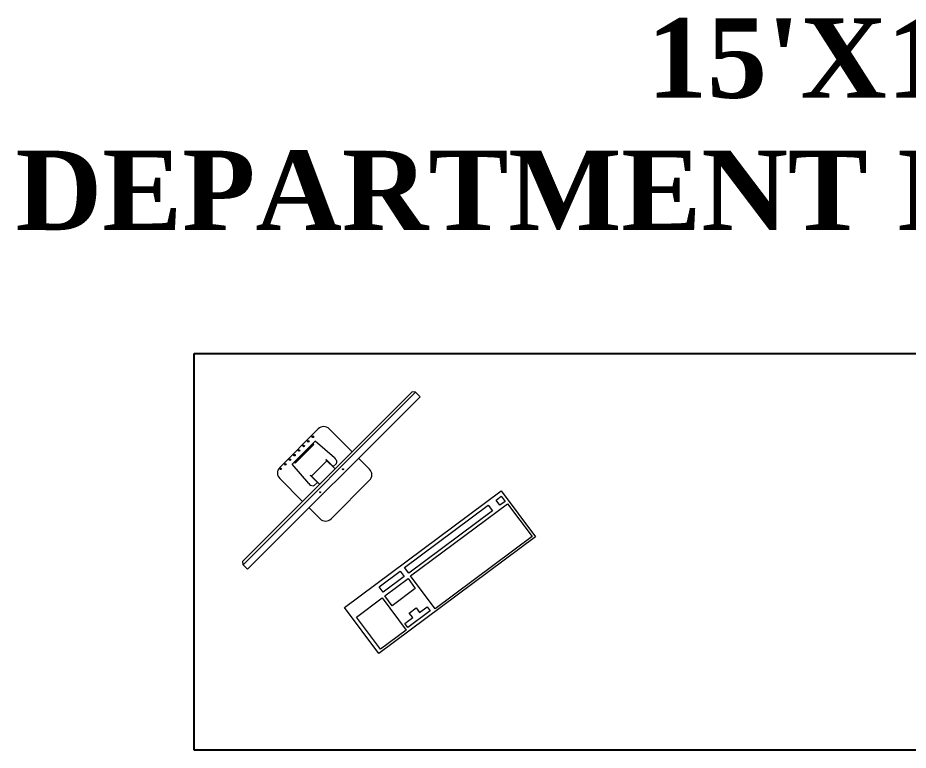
# Model space of a CAD drawing. Header units: inches. Extents: x 327481 to 195042051, y -335014 to 44773228.
# Drawn here: x 369826.7 to 369894, y -317030.8 to -316975.4 of the extents above; entities that cross this region are included whole.
import ezdxf

# ---------------------------------------------------------------- set-up
doc = ezdxf.new("R2010")
doc.units = ezdxf.units.IN
doc.header["$MEASUREMENT"] = 0
doc.layers.add('furniture', color=251, linetype='Continuous', lineweight=13)
doc.layers.add('TEXT', color=7, linetype='Continuous', lineweight=0)
doc.styles.get("Standard").update_dxf_attribs({"font": 'times.ttf', "height": 12})

# ---------------------------------------------------------------- blocks, each defined once
blk = doc.blocks.new('A$C03532BEE')
for p, q in [((0, 1000), (2400, 1000)), ((2400, 1000), (2400, 0)), ((2400, 0), (0, 0))]:
    blk.add_line(p, q)
blk = doc.blocks.new('sdfghj')
at = {"color": 0, "linetype": 'ByBlock', "ltscale": 100}
for p, q in [((368545.64, -329393.892), (368549.124, -329391.297)), ((368546.613, -329393.417), (368549.104, -329391.562)), ((368549.104, -329391.562), (368554.565, -329398.896)), ((368549.124, -329391.297), (368557.95, -329403.151)), ((368546.051, -329393.899), (368546.439, -329393.61)), ((368546.439, -329393.61), (368546.728, -329393.998)), ((368552.074, -329400.751), (368546.613, -329393.417)), ((368554.466, -329405.745), (368545.64, -329393.892)), ((368546.34, -329394.287), (368546.051, -329393.899)), ((368546.728, -329393.998), (368546.34, -329394.287)), ((368546.725, -329394.889), (368547.154, -329394.57)), ((368551.426, -329401.202), (368546.725, -329394.889)), ((368547.154, -329394.57), (368551.855, -329400.883)), ((368554.565, -329398.896), (368552.074, -329400.751)), ((368554.405, -329399.492), (368554.712, -329399.264)), ((368554.846, -329400.084), (368554.405, -329399.492)), ((368554.712, -329399.264), (368555.974, -329400.959)), ((368554.499, -329400.343), (368554.846, -329400.084)), ((368554.88, -329400.853), (368554.499, -329400.343)), ((368551.855, -329400.883), (368551.426, -329401.202)), ((368552.282, -329400.946), (368553.017, -329400.398)), ((368553.59, -329402.703), (368552.282, -329400.946)), ((368553.017, -329400.398), (368554.325, -329402.155)), ((368555.227, -329400.595), (368554.88, -329400.853)), ((368555.668, -329401.188), (368555.227, -329400.595)), ((368555.974, -329400.959), (368555.668, -329401.188)), ((368551.705, -329401.534), (368552.113, -329401.23)), ((368552.891, -329403.128), (368551.705, -329401.534)), ((368552.113, -329401.23), (368553.3, -329402.824)), ((368553.742, -329402.907), (368556.172, -329401.098)), ((368556.172, -329401.098), (368557.617, -329403.039)), ((368554.325, -329402.155), (368553.59, -329402.703)), ((368553.3, -329402.824), (368552.891, -329403.128)), ((368555.188, -329404.848), (368553.742, -329402.907)), ((368557.617, -329403.039), (368555.188, -329404.848)), ((368557.95, -329403.151), (368554.466, -329405.745))]:
    blk.add_line(p, q, dxfattribs=at)
at = {"color": 0, "linetype": 'ByBlock'}
for p, q in [((368538.184, -329400.386), (368538.162, -329400.641)), ((368550.97, -329413.449), (368538.162, -329400.641)), ((368543.179, -329404.687), (368544.011, -329403.854)), ((368540.959, -329406.906), (368542.693, -329405.172)), ((368543.15, -329406.517), (368541.89, -329407.976)), ((368543.276, -329407.142), (368543.81, -329406.608)), ((368543.29, -329407.156), (368543.983, -329406.462)), ((368544.524, -329408.252), (368543.359, -329407.087)), ((368543.29, -329407.156), (368543.276, -329407.142)), ((368544.455, -329408.321), (368545.149, -329407.628)), ((368546.924, -329408.432), (368547.757, -329407.6)), ((368542.055, -329408.141), (368542.124, -329408.072)), ((368542.069, -329408.155), (368542.124, -329408.099)), ((368545.095, -329408.461), (368543.635, -329409.721)), ((368544.469, -329408.335), (368544.455, -329408.321)), ((368544.469, -329408.335), (368545.003, -329407.801)), ((368544.705, -329410.652), (368546.439, -329408.918)), ((368543.456, -329409.542), (368543.512, -329409.487)), ((368543.47, -329409.556), (368543.539, -329409.487)), ((368551.225, -329413.427), (368550.97, -329413.449))]:
    blk.add_line(p, q, dxfattribs=at)
for points in [[(368551.572, -329413.08), (368538.531, -329400.039), (368538.184, -329400.386), (368551.225, -329413.427), (368551.572, -329413.08)], [(368547.757, -329406.768), (368544.843, -329403.854)], [(368543.872, -329410.652), (368540.959, -329407.739)], [(368543.635, -329409.721), (368541.89, -329407.976)], [(368543.539, -329409.487), (368542.124, -329408.072)], [(368543.512, -329409.487), (368542.124, -329408.099)]]:
    blk.add_lwpolyline(points, dxfattribs=at)
for points in [[(368543.15, -329406.517, -0.263666), (368543.479, -329406.359), (368543.592, -329406.391), (368543.81, -329406.608)], [(368545.095, -329408.461, 0.263666), (368545.252, -329408.132), (368545.22, -329408.019), (368545.003, -329407.801)]]:
    blk.add_lwpolyline(points, format="xyb", dxfattribs=at)
for centre, radius in [((368544.01, -329405.865), 0.0392), ((368545.746, -329407.601), 0.0392), ((368541.552, -329408.148), 0.0592), ((368541.899, -329408.495), 0.0592), ((368542.245, -329408.841), 0.0592), ((368542.592, -329409.188), 0.0592), ((368542.939, -329409.535), 0.0592), ((368543.286, -329409.882), 0.0592), ((368543.633, -329410.229), 0.0592), ((368543.979, -329410.575), 0.0592)]:
    blk.add_circle(centre, radius, dxfattribs=at)
for centre, start, end in [((368544.427, -329404.27), 45, 135), ((368541.375, -329407.323), 135, 225), ((368547.341, -329407.184), 315, 45), ((368544.289, -329410.236), 225, 315)]:
    blk.add_arc(centre, 0.589, start, end, dxfattribs=at)

msp = doc.modelspace()

# ---------------------------------------------------------------- block references
at = {"xscale": 0.03, "yscale": 0.03, "zscale": 0.03, "rotation": 180}
msp.add_blockref('A$C03532BEE', (369912.003, -317000.809), dxfattribs=at)
at = {"layer": 'furniture', "lineweight": 0, "rotation": 270}
msp.add_blockref('sdfghj', (699257.128, 51534.446), dxfattribs=at)

# ---------------------------------------------------------------- texts
at = {"layer": 'TEXT', "color": 0, "insert": (369815.353, -316975.468), "char_height": 6, "width": 143.37539, "attachment_point": 1}
msp.add_mtext("{\\fTimes New Roman|b1|i0|c0|p18;\\W8.6679;   \\W1;15'X15'\\P{\\W4.92375; }DEPARTMENT HEAD CABIN}", dxfattribs=at)

doc.saveas('drawing.dxf')
